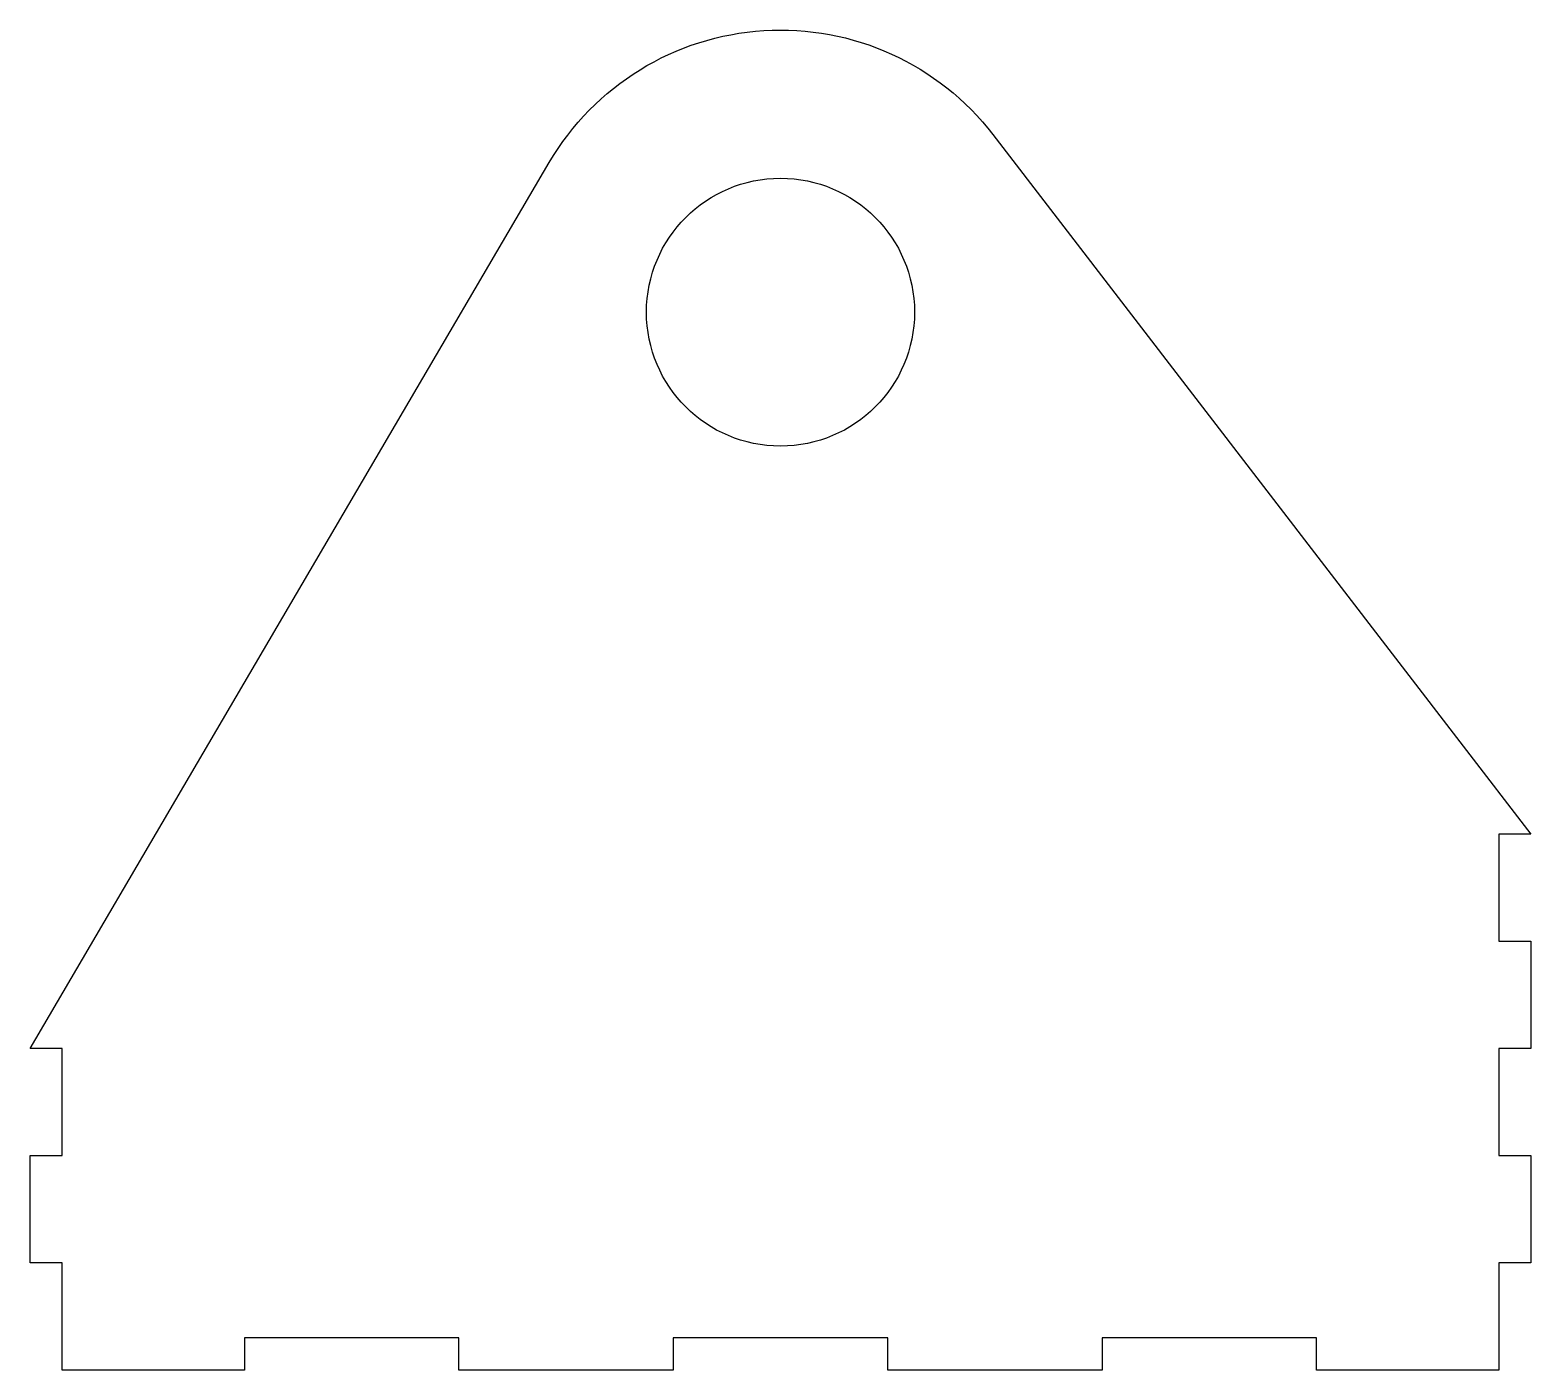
# Model space of a CAD drawing. Header units: millimetres. Extents: x -208 to -68, y 15 to 140.
import ezdxf

# ---------------------------------------------------------------- set-up
doc = ezdxf.new("R2010")
doc.units = ezdxf.units.MM
doc.layers.get('0').update_dxf_attribs({"linetype": 'CONTINUOUS'})

msp = doc.modelspace()

# ---------------------------------------------------------------- linework, layer by layer
msp.add_lwpolyline([(-68, 65.42), (-71, 65.42), (-71, 55.42), (-68, 55.42), (-68, 45.42), (-71, 45.42), (-71, 35.42), (-68, 35.42), (-68, 25.42), (-71, 25.42), (-71, 15.42), (-88, 15.42), (-88, 18.42), (-108, 18.42), (-108, 15.42), (-128, 15.42), (-128, 18.42), (-148, 18.42), (-148, 15.42), (-168, 15.42), (-168, 18.42), (-188, 18.42), (-188, 15.42), (-205, 15.42), (-205, 25.42), (-208, 25.42), (-208, 35.42), (-205, 35.42), (-205, 45.42), (-208, 45.42), (-159.57, 128.06, -0.532048), (-118.18, 130.66)], format="xyb", close=True)
msp.add_circle((-138, 114.1), 12.5)

doc.saveas('drawing.dxf')
